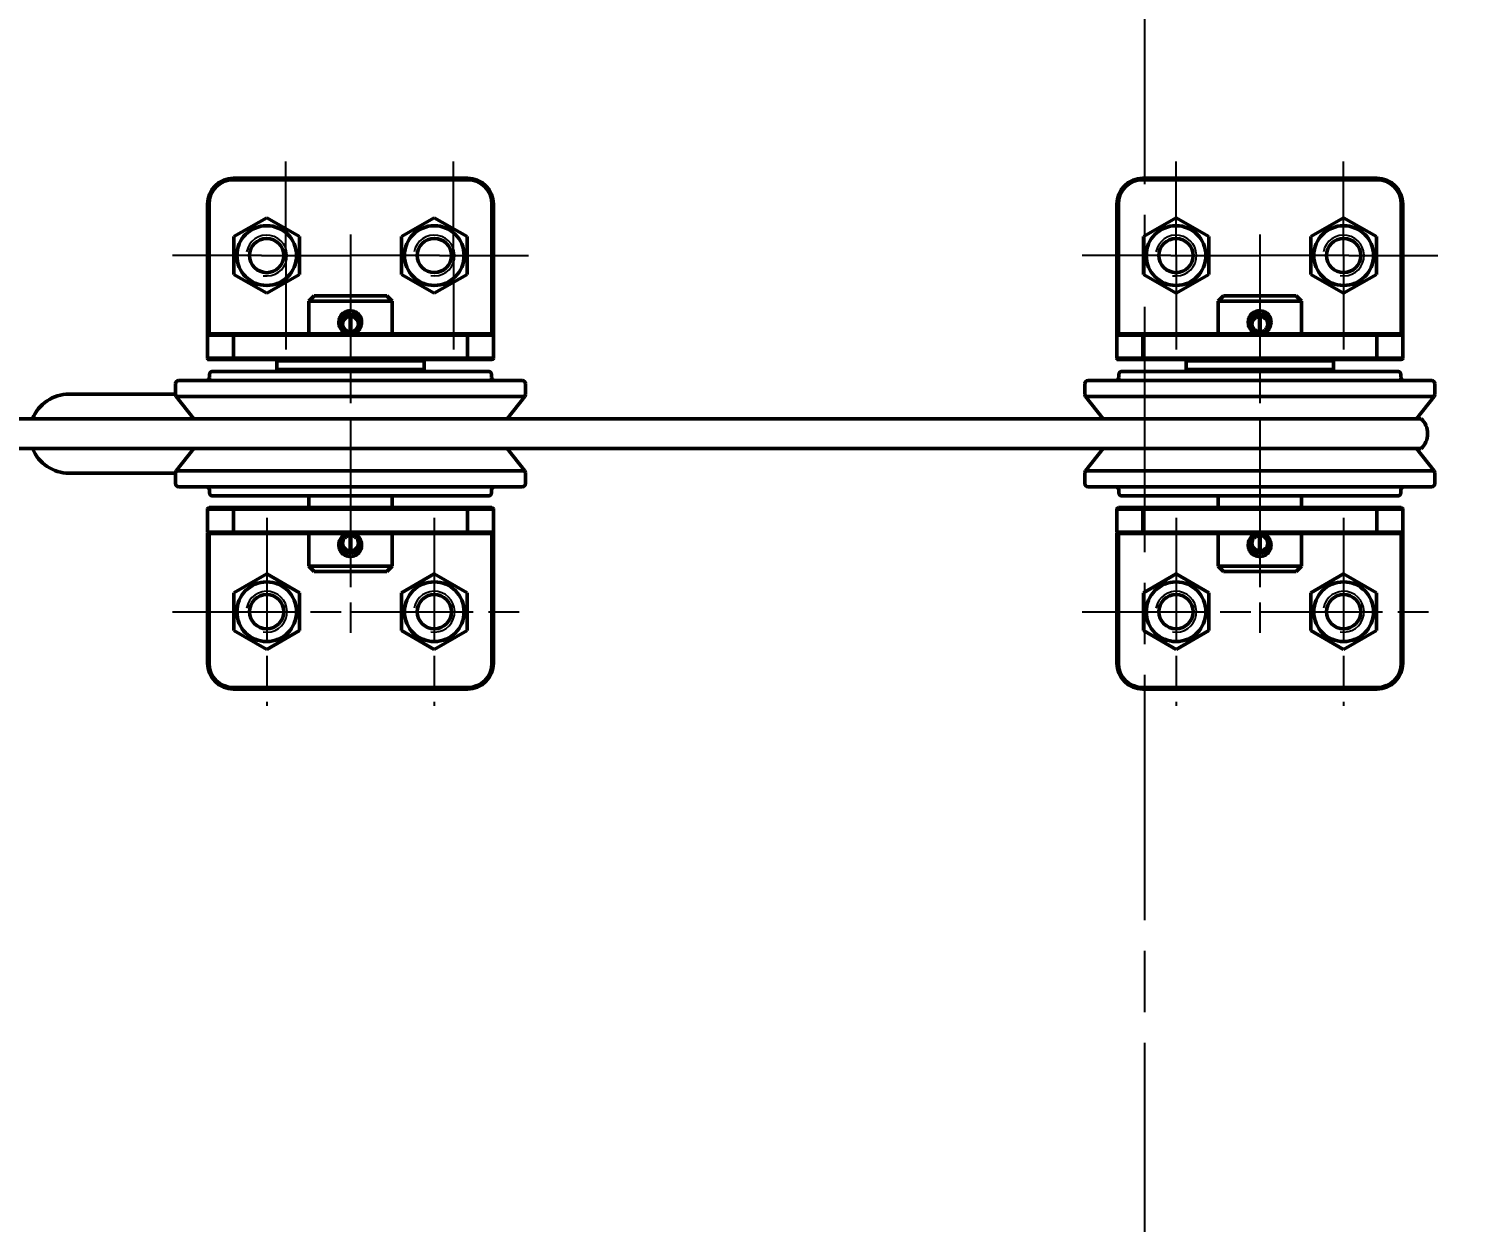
# Model space of a CAD drawing. Header units: millimetres. Extents: x 32504 to 36677, y 41990 to 42879.
# Drawn here: x 32803.6 to 32873.7, y 42128.1 to 42186.5 of the extents above; entities that cross this region are included whole.
import ezdxf

# ---------------------------------------------------------------- set-up
doc = ezdxf.new("R2010")
doc.units = ezdxf.units.MM
doc.linetypes.add('AM_ISO08W050', pattern=[18, 12, -1.5, 3, -1.5])
doc.linetypes.add('AM_ISO08W050x2', pattern=[9, 6, -0.75, 1.5, -0.75])
for name, color, linetype, lineweight in [('AM_0N', 7, 'Continuous', 50), ('AM_4N', 3, 'Continuous', 25), ('Duong_tam', 4, 'AM_ISO08W050', 25), ('Net_dam', 7, 'Continuous', 50)]:
    doc.layers.add(name, color=color, linetype=linetype, lineweight=lineweight)
doc.styles.add('TCVN', font='tcvn7284-2003i.ttf')
doc.dimstyles.new('TCVN$0', dxfattribs={"dimtxt": 3.5, "dimasz": 3.5, "dimexe": 1, "dimexo": 1, "dimgap": 1.3, "dimtad": 1, "dimdsep": 46, "dimtxsty": 'TCVN', "dimcen": 0, "dimclrd": 3, "dimclre": 3, "dimclrt": 2, "dimadec": 0, "dimazin": 2, "dimtp": 0.1, "dimtm": 0.1, "dimtfac": 0.71, "dimtmove": 0, "dimatfit": 3, "dimfxl": 1, "dimtfill": 1, "dimlwd": 25, "dimlwe": 25, "dimarcsym": 1})

# ---------------------------------------------------------------- blocks, each defined once
blk = doc.blocks.new('*D39')
at = {"layer": 'Defpoints', "color": 0, "transparency": 16777216}
for p in [(32703.083, 42130.013), (32912.553, 42110.866), (32912.553, 42075.666)]:
    blk.add_point(p, dxfattribs=at)
at = {"layer": 'Net_dam', "color": 3, "linetype": 'ByBlock', "lineweight": 25, "transparency": 16777216}
for p, q in [((32703.083, 42129.013), (32703.083, 42074.666)), ((32912.553, 42109.866), (32912.553, 42074.666)), ((32706.583, 42075.666), (32909.053, 42075.666))]:
    blk.add_line(p, q, dxfattribs=at)
at = {"layer": 'Net_dam', "color": 3, "transparency": 16777216}
for points in [[(32706.583, 42076.249), (32706.583, 42075.083), (32703.083, 42075.666)], [(32909.053, 42076.249), (32909.053, 42075.083), (32912.553, 42075.666)]]:
    blk.add_solid(points, dxfattribs=at)
at = {"layer": 'Net_dam', "color": 2, "transparency": 16777216, "insert": (32807.818, 42078.716), "char_height": 3.5, "attachment_point": 5, "style": 'TCVN', "bg_fill": 3, "box_fill_scale": 1.1, "bg_fill_color": 256, "bg_fill_true_color": 13158600, "bg_fill_transparency": 0}
blk.add_mtext('1045', dxfattribs=at)

msp = doc.modelspace()

# ---------------------------------------------------------------- linework, layer by layer
at = {"layer": 'AM_0N'}
for p, q in [((32815.2131, 42177.2257), (32813.6131, 42176.302)), ((32816.8131, 42176.302), (32815.2131, 42177.2257)), ((32823.4112, 42177.2268), (32821.8112, 42176.3031)), ((32825.0112, 42176.3031), (32823.4112, 42177.2268)), ((32859.6934, 42177.2257), (32858.0934, 42176.302)), ((32861.2934, 42176.302), (32859.6934, 42177.2257)), ((32867.8914, 42177.2268), (32866.2914, 42176.3031)), ((32869.4914, 42176.3031), (32867.8914, 42177.2268)), ((32813.6131, 42176.302), (32813.6131, 42174.4545)), ((32816.8131, 42174.4545), (32816.8131, 42176.302)), ((32821.8112, 42176.3031), (32821.8112, 42174.4556)), ((32825.0112, 42174.4556), (32825.0112, 42176.3031)), ((32858.0934, 42176.302), (32858.0934, 42174.4545)), ((32861.2934, 42174.4545), (32861.2934, 42176.302)), ((32866.2914, 42176.3031), (32866.2914, 42174.4556)), ((32869.4914, 42174.4556), (32869.4914, 42176.3031)), ((32813.6131, 42174.4545), (32815.2131, 42173.5307)), ((32815.2131, 42173.5307), (32816.8131, 42174.4545)), ((32821.8112, 42174.4556), (32823.4112, 42173.5318)), ((32823.4112, 42173.5318), (32825.0112, 42174.4556)), ((32858.0934, 42174.4545), (32859.6934, 42173.5307)), ((32859.6934, 42173.5307), (32861.2934, 42174.4545)), ((32866.2914, 42174.4556), (32867.8914, 42173.5318)), ((32867.8914, 42173.5318), (32869.4914, 42174.4556)), ((32815.2131, 42159.8008), (32813.6131, 42158.877)), ((32816.8131, 42158.877), (32815.2131, 42159.8008)), ((32823.4112, 42159.8019), (32821.8112, 42158.8781)), ((32825.0112, 42158.8781), (32823.4112, 42159.8019)), ((32859.6934, 42159.8008), (32858.0934, 42158.877)), ((32861.2934, 42158.877), (32859.6934, 42159.8008)), ((32867.8914, 42159.8019), (32866.2914, 42158.8781)), ((32869.4914, 42158.8781), (32867.8914, 42159.8019)), ((32813.6131, 42158.877), (32813.6131, 42157.0295)), ((32816.8131, 42157.0295), (32816.8131, 42158.877)), ((32821.8112, 42158.8781), (32821.8112, 42157.0306)), ((32825.0112, 42157.0306), (32825.0112, 42158.8781)), ((32858.0934, 42158.877), (32858.0934, 42157.0295)), ((32861.2934, 42157.0295), (32861.2934, 42158.877)), ((32866.2914, 42158.8781), (32866.2914, 42157.0306)), ((32869.4914, 42157.0306), (32869.4914, 42158.8781)), ((32813.6131, 42157.0295), (32815.2131, 42156.1057)), ((32815.2131, 42156.1057), (32816.8131, 42157.0295)), ((32821.8112, 42157.0306), (32823.4112, 42156.1068)), ((32823.4112, 42156.1068), (32825.0112, 42157.0306)), ((32858.0934, 42157.0295), (32859.6934, 42156.1057)), ((32859.6934, 42156.1057), (32861.2934, 42157.0295)), ((32866.2914, 42157.0306), (32867.8914, 42156.1068)), ((32867.8914, 42156.1068), (32869.4914, 42157.0306))]:
    msp.add_line(p, q, dxfattribs=at)
for centre, radius in [((32815.2131, 42175.3782), 1.46), ((32815.2131, 42175.3782), 0.8376), ((32823.4112, 42175.3793), 1.46), ((32823.4112, 42175.3793), 0.8376), ((32859.6934, 42175.3782), 1.46), ((32859.6934, 42175.3782), 0.8376), ((32867.8914, 42175.3793), 1.46), ((32867.8914, 42175.3793), 0.8376), ((32815.2131, 42157.9532), 1.46), ((32823.4112, 42157.9543), 1.46), ((32859.6934, 42157.9532), 1.46), ((32867.8914, 42157.9543), 1.46), ((32815.2131, 42157.9532), 0.8376), ((32823.4112, 42157.9543), 0.8376), ((32859.6934, 42157.9532), 0.8376), ((32867.8914, 42157.9543), 0.8376)]:
    msp.add_circle(centre, radius, dxfattribs=at)
at = {"layer": 'AM_4N'}
for centre in [(32815.2131, 42175.3782), (32823.4112, 42175.3793), (32859.6934, 42175.3782), (32867.8914, 42175.3793), (32815.2131, 42157.9532), (32823.4112, 42157.9543), (32859.6934, 42157.9532), (32867.8914, 42157.9543)]:
    msp.add_arc(centre, 1, 260, 170, dxfattribs=at)
at = {"layer": 'Duong_tam'}
msp.add_line((32858.1527, 42244.866), (32858.1527, 42088.866), dxfattribs=at)
at = {"layer": 'Duong_tam', "linetype": 'AM_ISO08W050x2'}
for p, q in [((32816.1539, 42175.3782), (32816.1539, 42179.9782)), ((32824.352, 42175.3793), (32824.352, 42179.9793)), ((32859.6934, 42175.3782), (32859.6934, 42179.9782)), ((32867.8914, 42175.3793), (32867.8914, 42179.9793)), ((32819.3124, 42176.4021), (32819.3124, 42156.9299)), ((32863.7926, 42176.4021), (32863.7926, 42156.9299)), ((32814.9627, 42175.3788), (32810.6131, 42175.3782)), ((32814.9627, 42175.3788), (32819.3124, 42175.3793)), ((32816.1539, 42175.3782), (32816.1539, 42170.7782)), ((32823.6618, 42175.3793), (32819.3124, 42175.3793)), ((32823.6618, 42175.3793), (32828.0112, 42175.3793)), ((32824.352, 42175.3793), (32824.352, 42170.7793)), ((32859.443, 42175.3788), (32855.0934, 42175.3782)), ((32859.443, 42175.3788), (32863.7926, 42175.3793)), ((32859.6934, 42175.3782), (32859.6934, 42170.7782)), ((32868.142, 42175.3793), (32863.7926, 42175.3793)), ((32867.8914, 42175.3793), (32867.8914, 42170.7793)), ((32868.142, 42175.3793), (32872.4914, 42175.3793)), ((32815.2131, 42162.5538), (32815.2131, 42153.3538)), ((32823.4112, 42162.5527), (32823.4112, 42153.3527)), ((32859.6934, 42162.5538), (32859.6934, 42153.3538)), ((32867.8914, 42162.5527), (32867.8914, 42153.3527)), ((32810.6131, 42157.9538), (32819.3124, 42157.9527)), ((32819.3124, 42157.9527), (32828.0112, 42157.9527)), ((32855.0934, 42157.9538), (32863.7926, 42157.9527)), ((32863.7926, 42157.9527), (32872.4914, 42157.9527))]:
    msp.add_line(p, q, dxfattribs=at)
at = {"layer": 'Net_dam'}
for p, q in [((32813.5875, 42179.1628), (32825.0368, 42179.1628)), ((32825.0368, 42179.0866), (32813.5875, 42179.0866)), ((32825.0368, 42179.0866), (32825.0368, 42179.1628)), ((32858.0678, 42179.1628), (32869.517, 42179.1628)), ((32869.517, 42179.0866), (32858.0678, 42179.0866)), ((32869.517, 42179.0866), (32869.517, 42179.1628)), ((32812.3937, 42177.8928), (32812.3175, 42177.8928)), ((32812.3175, 42172.8255), (32812.3175, 42177.8928)), ((32812.3937, 42177.8928), (32812.3937, 42172.8255)), ((32826.3068, 42177.8928), (32826.2306, 42177.8928)), ((32826.2311, 42172.8255), (32826.2311, 42177.8928)), ((32826.3068, 42177.9119), (32826.3068, 42172.8446)), ((32856.874, 42177.8928), (32856.7978, 42177.8928)), ((32856.7978, 42172.8255), (32856.7978, 42177.8928)), ((32856.874, 42177.8928), (32856.874, 42172.8255)), ((32870.787, 42177.8928), (32870.7108, 42177.8928)), ((32870.7113, 42172.8255), (32870.7113, 42177.8928)), ((32870.787, 42177.9119), (32870.787, 42172.8446)), ((32817.5344, 42173.4021), (32817.2804, 42173.1481)), ((32817.5344, 42173.4021), (32821.0904, 42173.4021)), ((32821.3444, 42173.1481), (32821.0904, 42173.4021)), ((32862.0146, 42173.4021), (32861.7606, 42173.1481)), ((32862.0146, 42173.4021), (32865.5706, 42173.4021)), ((32865.8246, 42173.1481), (32865.5706, 42173.4021)), ((32812.3937, 42172.8255), (32812.3175, 42172.8255)), ((32812.3175, 42171.4793), (32812.3175, 42172.8255)), ((32812.3937, 42172.8255), (32812.3937, 42171.5555)), ((32817.2804, 42173.1481), (32817.2804, 42171.5555)), ((32821.3444, 42173.1481), (32817.2804, 42173.1481)), ((32821.3444, 42171.5555), (32821.3444, 42173.1481)), ((32826.2311, 42171.5555), (32826.2311, 42172.8255)), ((32826.3073, 42172.8255), (32826.3073, 42171.4793)), ((32856.874, 42172.8255), (32856.7978, 42172.8255)), ((32856.7978, 42171.4793), (32856.7978, 42172.8255)), ((32856.874, 42172.8255), (32856.874, 42171.5555)), ((32861.7606, 42173.1481), (32861.7606, 42171.5555)), ((32865.8246, 42173.1481), (32861.7606, 42173.1481)), ((32865.8246, 42171.5555), (32865.8246, 42173.1481)), ((32870.7113, 42171.5555), (32870.7113, 42172.8255)), ((32870.7875, 42172.8255), (32870.7875, 42171.4793)), ((32819.2997, 42172.4953), (32819.2997, 42172.3988)), ((32819.2997, 42171.652), (32819.2997, 42172.3988)), ((32819.3259, 42172.3416), (32819.3, 42172.3416)), ((32819.3251, 42172.3988), (32819.3251, 42172.4953)), ((32819.3251, 42171.652), (32819.3251, 42172.3988)), ((32863.7799, 42172.4953), (32863.7799, 42172.3988)), ((32863.7799, 42171.652), (32863.7799, 42172.3988)), ((32863.8062, 42172.3416), (32863.7803, 42172.3416)), ((32863.8053, 42172.3988), (32863.8053, 42172.4953)), ((32863.8053, 42171.652), (32863.8053, 42172.3988)), ((32812.3175, 42171.5555), (32826.3073, 42171.5555)), ((32813.5875, 42171.4793), (32812.3175, 42171.4793)), ((32812.3175, 42170.3617), (32812.3175, 42171.4793)), ((32826.3073, 42171.4793), (32812.3175, 42171.4793)), ((32812.3937, 42171.5555), (32813.5875, 42171.5555)), ((32813.5875, 42171.4793), (32813.5875, 42171.5555)), ((32813.5875, 42171.4793), (32813.5875, 42170.3617)), ((32819.2997, 42171.652), (32819.2997, 42171.5555)), ((32819.3251, 42171.5555), (32819.3251, 42171.652)), ((32825.0373, 42171.4793), (32825.0373, 42171.5555)), ((32825.0373, 42171.5555), (32826.2311, 42171.5555)), ((32826.3073, 42171.4793), (32825.0373, 42171.4793)), ((32825.0373, 42170.3617), (32825.0373, 42171.4793)), ((32826.3073, 42171.4793), (32826.3073, 42170.3617)), ((32856.7978, 42171.5555), (32870.7875, 42171.5555)), ((32858.0678, 42171.4793), (32856.7978, 42171.4793)), ((32856.7978, 42170.3617), (32856.7978, 42171.4793)), ((32870.7875, 42171.4793), (32856.7978, 42171.4793)), ((32856.874, 42171.5555), (32858.0678, 42171.5555)), ((32858.0678, 42171.4793), (32858.0678, 42171.5555)), ((32858.0678, 42171.4793), (32858.0678, 42170.3617)), ((32863.7799, 42171.652), (32863.7799, 42171.5555)), ((32863.8053, 42171.5555), (32863.8053, 42171.652)), ((32869.5175, 42171.4793), (32869.5175, 42171.5555)), ((32869.5175, 42171.5555), (32870.7113, 42171.5555)), ((32870.7875, 42171.4793), (32869.5175, 42171.4793)), ((32869.5175, 42170.3617), (32869.5175, 42171.4793)), ((32870.7875, 42171.4793), (32870.7875, 42170.3617)), ((32812.3175, 42170.3617), (32813.5875, 42170.3617)), ((32812.3175, 42170.3617), (32826.3073, 42170.3617)), ((32826.2311, 42170.2855), (32812.3175, 42170.2855)), ((32813.5875, 42170.2855), (32812.3937, 42170.2855)), ((32813.5875, 42170.2855), (32813.5875, 42170.3617)), ((32815.802, 42170.2855), (32815.7141, 42170.2347)), ((32815.7141, 42170.2347), (32815.7141, 42169.802)), ((32822.9107, 42170.2347), (32815.7141, 42170.2347)), ((32822.9107, 42170.2347), (32822.8227, 42170.2855)), ((32822.9107, 42169.802), (32822.9107, 42170.2347)), ((32825.0373, 42170.3617), (32826.3073, 42170.3617)), ((32825.0373, 42170.2855), (32825.0373, 42170.3617)), ((32826.2311, 42170.2855), (32825.0373, 42170.2855)), ((32856.7978, 42170.3617), (32858.0678, 42170.3617)), ((32856.7978, 42170.3617), (32870.7875, 42170.3617)), ((32870.7113, 42170.2855), (32856.7978, 42170.2855)), ((32858.0678, 42170.2855), (32856.874, 42170.2855)), ((32858.0678, 42170.2855), (32858.0678, 42170.3617)), ((32860.2823, 42170.2855), (32860.1943, 42170.2347)), ((32860.1943, 42170.2347), (32860.1943, 42169.802)), ((32867.391, 42170.2347), (32860.1943, 42170.2347)), ((32867.391, 42170.2347), (32867.303, 42170.2855)), ((32867.391, 42169.802), (32867.391, 42170.2347)), ((32869.5175, 42170.3617), (32870.7875, 42170.3617)), ((32869.5175, 42170.2855), (32869.5175, 42170.3617)), ((32870.7113, 42170.2855), (32869.5175, 42170.2855)), ((32810.9071, 42169.2644), (32819.3124, 42169.2644)), ((32812.4163, 42169.5616), (32812.4163, 42169.4168)), ((32812.5687, 42169.714), (32819.3124, 42169.714)), ((32815.7141, 42169.802), (32815.7649, 42169.714)), ((32815.7141, 42169.802), (32822.9107, 42169.802)), ((32819.3124, 42169.714), (32826.0561, 42169.714)), ((32819.3124, 42169.2644), (32827.7177, 42169.2644)), ((32822.8599, 42169.714), (32822.9107, 42169.802)), ((32826.2085, 42169.4168), (32826.2085, 42169.5616)), ((32855.3873, 42169.2644), (32863.7926, 42169.2644)), ((32856.8965, 42169.5616), (32856.8965, 42169.4168)), ((32857.0489, 42169.714), (32863.7926, 42169.714)), ((32860.1943, 42169.802), (32860.2451, 42169.714)), ((32860.1943, 42169.802), (32867.391, 42169.802)), ((32863.7926, 42169.714), (32870.5363, 42169.714)), ((32863.7926, 42169.2644), (32872.198, 42169.2644)), ((32867.3402, 42169.714), (32867.391, 42169.802)), ((32870.6887, 42169.4168), (32870.6887, 42169.5616)), ((32805.5527, 42168.5985), (32810.7547, 42168.5985)), ((32810.7547, 42169.112), (32810.7547, 42168.5842)), ((32810.7873, 42168.4899), (32811.6483, 42167.3963)), ((32819.3124, 42168.4899), (32810.7873, 42168.4899)), ((32827.8375, 42168.4899), (32819.3124, 42168.4899)), ((32827.8375, 42168.4899), (32826.9765, 42167.3963)), ((32827.8701, 42169.112), (32827.8701, 42168.5842)), ((32855.2349, 42169.112), (32855.2349, 42168.5842)), ((32855.2676, 42168.4899), (32856.1285, 42167.3963)), ((32863.7926, 42168.4899), (32855.2676, 42168.4899)), ((32872.3177, 42168.4899), (32863.7926, 42168.4899)), ((32872.3177, 42168.4899), (32871.4568, 42167.3963)), ((32872.3504, 42169.112), (32872.3504, 42168.5842)), ((32790.0675, 42167.3963), (32871.6829, 42167.3963)), ((32790.0675, 42165.9357), (32871.6829, 42165.9357)), ((32810.3673, 42165.9357), (32827.4828, 42165.9357)), ((32811.6483, 42165.9357), (32810.7873, 42164.8421)), ((32826.9765, 42165.9357), (32827.8375, 42164.8421)), ((32853.9067, 42165.9357), (32871.0222, 42165.9357)), ((32856.1285, 42165.9357), (32855.2676, 42164.8421)), ((32871.4568, 42165.9357), (32872.3177, 42164.8421)), ((32805.5527, 42164.7335), (32810.7547, 42164.7335)), ((32810.7547, 42164.22), (32810.7547, 42164.7479)), ((32810.7873, 42164.8421), (32827.8375, 42164.8421)), ((32827.8701, 42164.22), (32827.8701, 42164.7479)), ((32855.2349, 42164.22), (32855.2349, 42164.7479)), ((32855.2676, 42164.8421), (32872.3177, 42164.8421)), ((32872.3504, 42164.22), (32872.3504, 42164.7479)), ((32827.7177, 42164.0676), (32810.9071, 42164.0676)), ((32812.4163, 42163.9152), (32812.4163, 42163.7704)), ((32826.0561, 42163.618), (32812.5687, 42163.618)), ((32817.2804, 42163.618), (32817.2804, 42163.0465)), ((32821.3444, 42163.0465), (32821.3444, 42163.618)), ((32826.2085, 42163.7704), (32826.2085, 42163.9152)), ((32872.198, 42164.0676), (32855.3873, 42164.0676)), ((32856.8965, 42163.9152), (32856.8965, 42163.7704)), ((32870.5363, 42163.618), (32857.0489, 42163.618)), ((32861.7606, 42163.618), (32861.7606, 42163.0465)), ((32865.8246, 42163.0465), (32865.8246, 42163.618)), ((32870.6887, 42163.7704), (32870.6887, 42163.9152)), ((32812.3175, 42162.9703), (32826.3073, 42162.9703)), ((32812.3175, 42162.9703), (32813.5875, 42162.9703)), ((32812.3175, 42162.9703), (32812.3175, 42161.8527)), ((32826.2311, 42163.0465), (32812.3937, 42163.0465)), ((32813.5875, 42163.0465), (32812.3937, 42163.0465)), ((32813.5875, 42163.0465), (32813.5875, 42162.9703)), ((32813.5875, 42161.8527), (32813.5875, 42162.9703)), ((32825.0373, 42163.0465), (32825.0373, 42162.9703)), ((32826.2311, 42163.0465), (32825.0373, 42163.0465)), ((32825.0373, 42162.9703), (32826.3073, 42162.9703)), ((32825.0373, 42162.9703), (32825.0373, 42161.8527)), ((32826.3073, 42161.8527), (32826.3073, 42162.9703)), ((32856.7978, 42162.9703), (32870.7875, 42162.9703)), ((32856.7978, 42162.9703), (32858.0678, 42162.9703)), ((32856.7978, 42162.9703), (32856.7978, 42161.8527)), ((32870.7113, 42163.0465), (32856.874, 42163.0465)), ((32858.0678, 42163.0465), (32856.874, 42163.0465)), ((32858.0678, 42163.0465), (32858.0678, 42162.9703)), ((32858.0678, 42161.8527), (32858.0678, 42162.9703)), ((32869.5175, 42163.0465), (32869.5175, 42162.9703)), ((32870.7113, 42163.0465), (32869.5175, 42163.0465)), ((32869.5175, 42162.9703), (32870.7875, 42162.9703)), ((32869.5175, 42162.9703), (32869.5175, 42161.8527)), ((32870.7875, 42161.8527), (32870.7875, 42162.9703)), ((32826.3073, 42161.8527), (32812.3175, 42161.8527)), ((32813.5875, 42161.8527), (32812.3175, 42161.8527)), ((32812.3175, 42160.5065), (32812.3175, 42161.7765)), ((32812.3937, 42161.7765), (32826.2311, 42161.7765)), ((32812.3937, 42161.7765), (32813.5875, 42161.7765)), ((32812.3937, 42160.5065), (32812.3937, 42161.7765)), ((32813.5875, 42161.8527), (32813.5875, 42161.7765)), ((32817.2804, 42161.7765), (32817.2804, 42160.1839)), ((32819.2997, 42161.68), (32819.2997, 42161.7765)), ((32819.2997, 42161.68), (32819.2997, 42160.9332)), ((32819.3251, 42161.7765), (32819.3251, 42161.68)), ((32819.3251, 42161.68), (32819.3251, 42160.9332)), ((32821.3444, 42160.1839), (32821.3444, 42161.7765)), ((32826.3073, 42161.8527), (32825.0373, 42161.8527)), ((32825.0373, 42161.8527), (32825.0373, 42161.7765)), ((32825.0373, 42161.7765), (32826.2311, 42161.7765)), ((32826.2311, 42161.7765), (32826.2311, 42160.5065)), ((32826.3073, 42160.5065), (32826.3073, 42161.8527)), ((32870.7875, 42161.8527), (32856.7978, 42161.8527)), ((32858.0678, 42161.8527), (32856.7978, 42161.8527)), ((32856.7978, 42160.5065), (32856.7978, 42161.7765)), ((32856.874, 42161.7765), (32870.7113, 42161.7765)), ((32856.874, 42161.7765), (32858.0678, 42161.7765)), ((32856.874, 42160.5065), (32856.874, 42161.7765)), ((32858.0678, 42161.8527), (32858.0678, 42161.7765)), ((32861.7606, 42161.7765), (32861.7606, 42160.1839)), ((32863.7799, 42161.68), (32863.7799, 42161.7765)), ((32863.7799, 42161.68), (32863.7799, 42160.9332)), ((32863.8053, 42161.7765), (32863.8053, 42161.68)), ((32863.8053, 42161.68), (32863.8053, 42160.9332)), ((32865.8246, 42160.1839), (32865.8246, 42161.7765)), ((32870.7875, 42161.8527), (32869.5175, 42161.8527)), ((32869.5175, 42161.8527), (32869.5175, 42161.7765)), ((32869.5175, 42161.7765), (32870.7113, 42161.7765)), ((32870.7113, 42161.7765), (32870.7113, 42160.5065)), ((32870.7875, 42160.5065), (32870.7875, 42161.8527)), ((32819.2997, 42160.8367), (32819.2997, 42160.9332)), ((32819.3259, 42160.9904), (32819.3, 42160.9904)), ((32819.3251, 42160.9332), (32819.3251, 42160.8367)), ((32819.7019, 42160.8367), (32819.6133, 42160.8367)), ((32863.7799, 42160.8367), (32863.7799, 42160.9332)), ((32863.8062, 42160.9904), (32863.7803, 42160.9904)), ((32863.8053, 42160.9332), (32863.8053, 42160.8367)), ((32864.1821, 42160.8367), (32864.0935, 42160.8367)), ((32812.3937, 42160.5065), (32812.3175, 42160.5065)), ((32812.3175, 42160.5065), (32812.3175, 42155.4392)), ((32812.3937, 42155.4392), (32812.3937, 42160.5065)), ((32817.2804, 42160.1839), (32817.5344, 42159.9299)), ((32817.2804, 42160.1839), (32821.3444, 42160.1839)), ((32821.0904, 42159.9299), (32821.3444, 42160.1839)), ((32826.2311, 42160.5065), (32826.2311, 42155.4392)), ((32826.3068, 42155.4202), (32826.3068, 42160.4875)), ((32856.874, 42160.5065), (32856.7978, 42160.5065)), ((32856.7978, 42160.5065), (32856.7978, 42155.4392)), ((32856.874, 42155.4392), (32856.874, 42160.5065)), ((32861.7606, 42160.1839), (32862.0146, 42159.9299)), ((32861.7606, 42160.1839), (32865.8246, 42160.1839)), ((32865.5706, 42159.9299), (32865.8246, 42160.1839)), ((32870.7113, 42160.5065), (32870.7113, 42155.4392)), ((32870.787, 42155.4202), (32870.787, 42160.4875)), ((32821.0904, 42159.9299), (32817.5344, 42159.9299)), ((32865.5706, 42159.9299), (32862.0146, 42159.9299)), ((32812.3937, 42155.4392), (32812.3175, 42155.4392)), ((32826.3068, 42155.4392), (32826.2306, 42155.4392)), ((32856.874, 42155.4392), (32856.7978, 42155.4392)), ((32870.787, 42155.4392), (32870.7108, 42155.4392)), ((32825.0368, 42154.2454), (32813.5875, 42154.2454)), ((32813.5875, 42154.1692), (32825.0368, 42154.1692)), ((32825.0368, 42154.2454), (32825.0368, 42154.1692)), ((32869.517, 42154.2454), (32858.0678, 42154.2454)), ((32858.0678, 42154.1692), (32869.517, 42154.1692)), ((32869.517, 42154.2454), (32869.517, 42154.1692))]:
    msp.add_line(p, q, dxfattribs=at)
at = {"layer": 'Net_dam', "flags": 128}
for points in [[(32819.3251, 42160.8367), (32819.3251, 42160.8367)], [(32863.8053, 42160.8367), (32863.8053, 42160.8367)]]:
    msp.add_lwpolyline(points, dxfattribs=at)
at = {"layer": 'Net_dam'}
for centre, radius, start, end in [((32813.5875, 42177.8928), 1.27, 90, 180), ((32813.5875, 42177.8928), 1.1938, 90, 180), ((32825.0368, 42177.8928), 1.27, 0, 90), ((32825.0368, 42177.8928), 1.1938, 0, 90), ((32858.0678, 42177.8928), 1.27, 90, 180), ((32858.0678, 42177.8928), 1.1938, 90, 180), ((32869.517, 42177.8928), 1.27, 0, 90), ((32869.517, 42177.8928), 1.1938, 0, 90), ((32812.3937, 42171.4793), 0.0762, 90, 180), ((32826.2311, 42171.4793), 0.0762, 0, 90), ((32856.874, 42171.4793), 0.0762, 90, 180), ((32870.7113, 42171.4793), 0.0762, 0, 90), ((32812.3937, 42170.3617), 0.0762, 180, 270), ((32826.2311, 42170.3617), 0.0762, 270, 0), ((32856.874, 42170.3617), 0.0762, 180, 270), ((32870.7113, 42170.3617), 0.0762, 270, 0), ((32810.9071, 42169.112), 0.1524, 90, 180), ((32812.2639, 42169.4168), 0.1524, 270, 0), ((32812.5687, 42169.5616), 0.1524, 90, 180), ((32826.0561, 42169.5616), 0.1524, 0, 90), ((32826.3609, 42169.4168), 0.1524, 180, 270), ((32827.7177, 42169.112), 0.1524, 0, 90), ((32855.3873, 42169.112), 0.1524, 90, 180), ((32856.7441, 42169.4168), 0.1524, 270, 0), ((32857.0489, 42169.5616), 0.1524, 90, 180), ((32870.5363, 42169.5616), 0.1524, 0, 90), ((32870.8411, 42169.4168), 0.1524, 180, 270), ((32872.198, 42169.112), 0.1524, 0, 90), ((32805.5527, 42166.666), 1.9325, 90, 157.795934), ((32810.9071, 42168.5842), 0.1524, 180, 218.212708), ((32827.7177, 42168.5842), 0.1524, 321.787292, 0), ((32855.3873, 42168.5842), 0.1524, 180, 218.212708), ((32872.198, 42168.5842), 0.1524, 321.787292, 0), ((32870.9981, 42166.666), 1.0012, 313.160252, 46.839748), ((32805.5527, 42166.666), 1.9325, 202.204066, 270), ((32810.9071, 42164.7479), 0.1524, 141.787292, 180), ((32810.9071, 42164.22), 0.1524, 180, 270), ((32827.7177, 42164.22), 0.1524, 270, 0), ((32827.7177, 42164.7479), 0.1524, 0, 38.212708), ((32855.3873, 42164.7479), 0.1524, 141.787292, 180), ((32855.3873, 42164.22), 0.1524, 180, 270), ((32872.198, 42164.22), 0.1524, 270, 0), ((32872.198, 42164.7479), 0.1524, 0, 38.212708), ((32812.2639, 42163.9152), 0.1524, 0, 90), ((32812.5687, 42163.7704), 0.1524, 180, 270), ((32826.0561, 42163.7704), 0.1524, 270, 0), ((32826.3609, 42163.9152), 0.1524, 90, 180), ((32856.7441, 42163.9152), 0.1524, 0, 90), ((32857.0489, 42163.7704), 0.1524, 180, 270), ((32870.5363, 42163.7704), 0.1524, 270, 0), ((32870.8411, 42163.9152), 0.1524, 90, 180), ((32812.3937, 42162.9703), 0.0762, 90, 180), ((32826.2311, 42162.9703), 0.0762, 0, 90), ((32856.874, 42162.9703), 0.0762, 90, 180), ((32870.7113, 42162.9703), 0.0762, 0, 90), ((32812.3937, 42161.8527), 0.0762, 180, 270), ((32826.2311, 42161.8527), 0.0762, 270, 0), ((32856.874, 42161.8527), 0.0762, 180, 270), ((32870.7113, 42161.8527), 0.0762, 270, 0), ((32813.5875, 42155.4392), 1.27, 180, 270), ((32813.5875, 42155.4392), 1.1938, 180, 270), ((32825.0368, 42155.4392), 1.1938, 270, 0), ((32825.0368, 42155.4392), 1.27, 270, 0), ((32858.0678, 42155.4392), 1.27, 180, 270), ((32858.0678, 42155.4392), 1.1938, 180, 270), ((32869.517, 42155.4392), 1.1938, 270, 0), ((32869.517, 42155.4392), 1.27, 270, 0)]:
    msp.add_arc(centre, radius, start, end, dxfattribs=at)
for points, knots in [([(32818.7409, 42172.1143), (32818.7468, 42172.1758), (32818.7587, 42172.2985), (32818.8507, 42172.4629), (32818.9882, 42172.5912), (32819.1638, 42172.6675), (32819.3535, 42172.6809), (32819.534, 42172.6326), (32819.6891, 42172.5294), (32819.8041, 42172.379), (32819.863, 42172.1974), (32819.8591, 42172.0074), (32819.7926, 42171.836), (32819.7116, 42171.7188), (32819.6449, 42171.6799), (32819.6313, 42171.672)], [0, 0, 0, 0, 0.0806397, 0.1612009, 0.2437863, 0.32789, 0.4099587, 0.4897457, 0.5702628, 0.6533525, 0.7370595, 0.8182508, 0.8978415, 0.9792182, 1, 1, 1, 1]), ([(32863.2211, 42172.1143), (32863.2271, 42172.1758), (32863.2389, 42172.2985), (32863.3309, 42172.4629), (32863.4684, 42172.5912), (32863.6441, 42172.6675), (32863.8338, 42172.6809), (32864.0143, 42172.6326), (32864.1693, 42172.5294), (32864.2843, 42172.379), (32864.3433, 42172.1974), (32864.3394, 42172.0074), (32864.2728, 42171.836), (32864.1919, 42171.7188), (32864.1251, 42171.6799), (32864.1116, 42171.672)], [0, 0, 0, 0, 0.0806397, 0.1612009, 0.2437863, 0.32789, 0.4099587, 0.4897457, 0.5702628, 0.6533525, 0.7370595, 0.8182508, 0.8978415, 0.9792182, 1, 1, 1, 1]), ([(32819.2997, 42171.5593), (32819.2474, 42171.5621), (32819.1341, 42171.5681), (32818.9744, 42171.6485), (32818.8405, 42171.7782), (32818.7557, 42171.9418), (32818.7455, 42172.0601), (32818.7409, 42172.1143)], [0, 0, 0, 0, 0.1774297, 0.3843441, 0.5973122, 0.8151999, 1, 1, 1, 1]), ([(32819.2997, 42171.5555), (32819.2553, 42171.5592), (32819.1546, 42171.5676), (32819.0327, 42171.6312), (32818.941, 42171.716), (32818.8803, 42171.8042), (32818.8394, 42171.9097), (32818.8249, 42172.0254), (32818.8394, 42172.1411), (32818.8803, 42172.2467), (32818.941, 42172.3349), (32819.0327, 42172.4197), (32819.1546, 42172.4833), (32819.2553, 42172.4916), (32819.2997, 42172.4953)], [0, 0, 0, 0, 0.0903184, 0.2045632, 0.2714199, 0.3439362, 0.4207855, 0.5, 0.5792145, 0.6560638, 0.7285801, 0.7954368, 0.9096816, 1, 1, 1, 1]), ([(32819.2997, 42172.4953), (32819.2854, 42172.4953), (32819.2693, 42172.4953), (32819.312, 42172.4953), (32819.2512, 42172.4953), (32819.0845, 42172.4953), (32818.9392, 42172.4953), (32818.9002, 42172.4953)], [0, 0, 0, 0, 0.6999658, 0.7892238, 0.8782574, 0.9673481, 1, 1, 1, 1]), ([(32819.2997, 42172.3988), (32819.2507, 42172.3932), (32819.153, 42172.3819), (32819.0288, 42172.2956), (32818.9458, 42172.1722), (32818.9166, 42172.0253), (32818.9458, 42171.8785), (32819.0289, 42171.7551), (32819.1531, 42171.6689), (32819.2508, 42171.6577), (32819.2997, 42171.652)], [0, 0, 0, 0, 0.1251955, 0.2500501, 0.3749608, 0.499979, 0.625277, 0.7501329, 0.8750206, 1, 1, 1, 1]), ([(32819.7019, 42172.4953), (32819.6624, 42172.4953), (32819.485, 42172.4953), (32819.3507, 42172.4953), (32819.3192, 42172.4953), (32819.3315, 42172.4953), (32819.3207, 42172.4953), (32819.3234, 42172.4953), (32819.3251, 42172.4953)], [0, 0, 0, 0, 0.0267833, 0.1202421, 0.1937388, 0.2673769, 0.5303698, 1, 1, 1, 1]), ([(32819.3251, 42172.4953), (32819.3695, 42172.4916), (32819.4701, 42172.4833), (32819.5921, 42172.4197), (32819.6837, 42172.3349), (32819.7445, 42172.2467), (32819.7854, 42172.1411), (32819.7999, 42172.0254), (32819.7854, 42171.9097), (32819.7445, 42171.8042), (32819.6837, 42171.716), (32819.5921, 42171.6312), (32819.4701, 42171.5676), (32819.3695, 42171.5592), (32819.3251, 42171.5555)], [0, 0, 0, 0, 0.0903184, 0.2045632, 0.2714199, 0.3439362, 0.4207855, 0.5, 0.5792145, 0.6560638, 0.7285801, 0.7954368, 0.9096816, 1, 1, 1, 1]), ([(32819.3251, 42171.652), (32819.3738, 42171.6576), (32819.4714, 42171.6688), (32819.5957, 42171.7549), (32819.6789, 42171.8782), (32819.7082, 42172.0251), (32819.6791, 42172.172), (32819.5961, 42172.2956), (32819.4717, 42172.382), (32819.374, 42172.3932), (32819.3251, 42172.3988)], [0, 0, 0, 0, 0.1246784, 0.2496057, 0.3745881, 0.4996779, 0.6248404, 0.7499516, 0.8749477, 1, 1, 1, 1]), ([(32863.7799, 42171.5593), (32863.7276, 42171.5621), (32863.6144, 42171.5681), (32863.4547, 42171.6485), (32863.3208, 42171.7782), (32863.2359, 42171.9418), (32863.2258, 42172.0601), (32863.2211, 42172.1143)], [0, 0, 0, 0, 0.1774297, 0.3843441, 0.5973122, 0.8151999, 1, 1, 1, 1]), ([(32863.7799, 42171.5555), (32863.7355, 42171.5592), (32863.6349, 42171.5676), (32863.513, 42171.6312), (32863.4213, 42171.716), (32863.3605, 42171.8042), (32863.3196, 42171.9097), (32863.3052, 42172.0254), (32863.3196, 42172.1411), (32863.3605, 42172.2467), (32863.4213, 42172.3349), (32863.513, 42172.4197), (32863.6349, 42172.4833), (32863.7355, 42172.4916), (32863.7799, 42172.4953)], [0, 0, 0, 0, 0.0903184, 0.2045632, 0.2714199, 0.3439362, 0.4207855, 0.5, 0.5792145, 0.6560638, 0.7285801, 0.7954368, 0.9096816, 1, 1, 1, 1]), ([(32863.7799, 42172.4953), (32863.7657, 42172.4953), (32863.7496, 42172.4953), (32863.7923, 42172.4953), (32863.7314, 42172.4953), (32863.5648, 42172.4953), (32863.4194, 42172.4953), (32863.3804, 42172.4953)], [0, 0, 0, 0, 0.6999658, 0.7892238, 0.8782574, 0.9673481, 1, 1, 1, 1]), ([(32863.7799, 42172.3988), (32863.731, 42172.3932), (32863.6332, 42172.3819), (32863.509, 42172.2956), (32863.426, 42172.1722), (32863.3968, 42172.0253), (32863.4261, 42171.8785), (32863.5092, 42171.7551), (32863.6334, 42171.6689), (32863.7311, 42171.6577), (32863.7799, 42171.652)], [0, 0, 0, 0, 0.1251955, 0.2500501, 0.3749608, 0.499979, 0.625277, 0.7501329, 0.8750206, 1, 1, 1, 1]), ([(32864.1821, 42172.4953), (32864.1426, 42172.4953), (32863.9653, 42172.4953), (32863.8309, 42172.4953), (32863.7994, 42172.4953), (32863.8117, 42172.4953), (32863.801, 42172.4953), (32863.8036, 42172.4953), (32863.8053, 42172.4953)], [0, 0, 0, 0, 0.0267833, 0.1202421, 0.1937388, 0.2673769, 0.5303698, 1, 1, 1, 1]), ([(32863.8053, 42172.4953), (32863.8498, 42172.4916), (32863.9504, 42172.4833), (32864.0723, 42172.4197), (32864.164, 42172.3349), (32864.2248, 42172.2467), (32864.2656, 42172.1411), (32864.2801, 42172.0254), (32864.2656, 42171.9097), (32864.2248, 42171.8042), (32864.164, 42171.716), (32864.0723, 42171.6312), (32863.9504, 42171.5676), (32863.8498, 42171.5592), (32863.8053, 42171.5555)], [0, 0, 0, 0, 0.0903184, 0.2045632, 0.2714199, 0.3439362, 0.4207855, 0.5, 0.5792145, 0.6560638, 0.7285801, 0.7954368, 0.9096816, 1, 1, 1, 1]), ([(32863.8053, 42171.652), (32863.8541, 42171.6576), (32863.9517, 42171.6688), (32864.0759, 42171.7549), (32864.1591, 42171.8782), (32864.1885, 42172.0251), (32864.1594, 42172.172), (32864.0763, 42172.2956), (32863.952, 42172.382), (32863.8542, 42172.3932), (32863.8053, 42172.3988)], [0, 0, 0, 0, 0.1246784, 0.2496057, 0.3745881, 0.4996779, 0.6248404, 0.7499516, 0.8749477, 1, 1, 1, 1]), ([(32819.3251, 42171.5555), (32819.3027, 42171.5555), (32819.2765, 42171.5555), (32819.3116, 42171.5555), (32819.2531, 42171.5555), (32819.0692, 42171.5555), (32818.8654, 42171.5555), (32818.6726, 42171.5555), (32818.5053, 42171.5555), (32818.4415, 42171.5555), (32818.4417, 42171.5555), (32818.5019, 42171.5555), (32818.638, 42171.5555), (32818.8739, 42171.5555), (32819.2071, 42171.5555), (32819.5564, 42171.5555), (32819.868, 42171.5555), (32820.0943, 42171.5555), (32820.1976, 42171.5555), (32820.1708, 42171.5555), (32819.9229, 42171.5555), (32819.5486, 42171.5555), (32819.3471, 42171.5555), (32819.32, 42171.5555), (32819.3306, 42171.5555), (32819.3213, 42171.5555), (32819.3236, 42171.5555), (32819.3251, 42171.5555)], [0, 0, 0, 0, 0.2026447, 0.2361593, 0.2695896, 0.3030415, 0.3197881, 0.3365298, 0.353205, 0.3657362, 0.378266, 0.390796, 0.4033252, 0.4220519, 0.4407808, 0.4595055, 0.4782307, 0.4969597, 0.5156857, 0.5344116, 0.5531412, 0.5922788, 0.6314326, 0.6622234, 0.6930735, 0.8032522, 1, 1, 1, 1]), ([(32863.8053, 42171.5555), (32863.7829, 42171.5555), (32863.7568, 42171.5555), (32863.7919, 42171.5555), (32863.7334, 42171.5555), (32863.5494, 42171.5555), (32863.3456, 42171.5555), (32863.1528, 42171.5555), (32862.9856, 42171.5555), (32862.9217, 42171.5555), (32862.9219, 42171.5555), (32862.9822, 42171.5555), (32863.1183, 42171.5555), (32863.3541, 42171.5555), (32863.6873, 42171.5555), (32864.0366, 42171.5555), (32864.3483, 42171.5555), (32864.5745, 42171.5555), (32864.6779, 42171.5555), (32864.6511, 42171.5555), (32864.4031, 42171.5555), (32864.0289, 42171.5555), (32863.8274, 42171.5555), (32863.8002, 42171.5555), (32863.8108, 42171.5555), (32863.8016, 42171.5555), (32863.8039, 42171.5555), (32863.8053, 42171.5555)], [0, 0, 0, 0, 0.2026447, 0.2361593, 0.2695896, 0.3030415, 0.3197881, 0.3365298, 0.353205, 0.3657362, 0.378266, 0.390796, 0.4033252, 0.4220519, 0.4407808, 0.4595055, 0.4782307, 0.4969597, 0.5156857, 0.5344116, 0.5531412, 0.5922788, 0.6314326, 0.6622234, 0.6930735, 0.8032522, 1, 1, 1, 1]), ([(32819.3251, 42161.7765), (32819.3027, 42161.7765), (32819.2765, 42161.7765), (32819.3116, 42161.7765), (32819.2531, 42161.7765), (32819.0692, 42161.7765), (32818.8654, 42161.7765), (32818.6726, 42161.7765), (32818.5053, 42161.7765), (32818.4415, 42161.7765), (32818.4417, 42161.7765), (32818.5019, 42161.7765), (32818.638, 42161.7765), (32818.8739, 42161.7765), (32819.2071, 42161.7765), (32819.5564, 42161.7765), (32819.868, 42161.7765), (32820.0943, 42161.7765), (32820.1976, 42161.7765), (32820.1708, 42161.7765), (32819.9229, 42161.7765), (32819.5486, 42161.7765), (32819.3471, 42161.7765), (32819.32, 42161.7765), (32819.3306, 42161.7765), (32819.3213, 42161.7765), (32819.3236, 42161.7765), (32819.3251, 42161.7765)], [0, 0, 0, 0, 0.2026447, 0.2361593, 0.2695896, 0.3030415, 0.3197881, 0.3365298, 0.353205, 0.3657362, 0.378266, 0.390796, 0.4033252, 0.4220519, 0.4407808, 0.4595055, 0.4782307, 0.4969597, 0.5156857, 0.5344116, 0.5531412, 0.5922788, 0.6314326, 0.6622234, 0.6930735, 0.8032522, 1, 1, 1, 1]), ([(32819.5487, 42161.7114), (32819.5362, 42161.7198), (32819.4715, 42161.7627), (32819.3274, 42161.7836), (32819.1429, 42161.7651), (32818.9743, 42161.6844), (32818.8406, 42161.5536), (32818.7557, 42161.3903), (32818.7455, 42161.272), (32818.7409, 42161.2177)], [0, 0, 0, 0, 0.0397386, 0.205468, 0.3659216, 0.5254216, 0.6895881, 0.8575468, 1, 1, 1, 1]), ([(32818.7409, 42161.2177), (32818.7468, 42161.1563), (32818.7587, 42161.0335), (32818.8507, 42160.8692), (32818.9882, 42160.7408), (32819.1638, 42160.6645), (32819.3535, 42160.6512), (32819.534, 42160.6995), (32819.6891, 42160.8027), (32819.8041, 42160.9531), (32819.8631, 42161.1348), (32819.8589, 42161.3243), (32819.7934, 42161.4971), (32819.697, 42161.6275), (32819.6111, 42161.6749), (32819.5793, 42161.6924)], [0, 0, 0, 0, 0.0785103, 0.1569442, 0.2373488, 0.3192315, 0.3991331, 0.4768132, 0.5552041, 0.6360997, 0.7175963, 0.7966436, 0.8741326, 0.9533604, 1, 1, 1, 1]), ([(32819.2997, 42161.7765), (32819.2382, 42161.7695), (32819.1153, 42161.7554), (32818.9589, 42161.6468), (32818.8543, 42161.4916), (32818.8175, 42161.3067), (32818.8543, 42161.1219), (32818.9587, 42160.9667), (32819.1151, 42160.858), (32819.2381, 42160.8438), (32819.2997, 42160.8367)], [0, 0, 0, 0, 0.1249774, 0.2498658, 0.3747223, 0.500021, 0.6250399, 0.7499512, 0.8748064, 1, 1, 1, 1]), ([(32819.2997, 42160.9332), (32819.2507, 42160.9389), (32819.153, 42160.9501), (32819.0288, 42161.0365), (32818.9458, 42161.1598), (32818.9166, 42161.3067), (32818.9458, 42161.4536), (32819.0289, 42161.5769), (32819.1531, 42161.6632), (32819.2508, 42161.6744), (32819.2997, 42161.68)], [0, 0, 0, 0, 0.1251955, 0.2500501, 0.3749608, 0.499979, 0.625277, 0.7501329, 0.8750206, 1, 1, 1, 1]), ([(32819.3251, 42160.8367), (32819.3866, 42160.8438), (32819.5096, 42160.8579), (32819.6661, 42160.9667), (32819.7707, 42161.1221), (32819.8072, 42161.3071), (32819.7703, 42161.4919), (32819.6656, 42161.6471), (32819.5092, 42161.7554), (32819.3864, 42161.7695), (32819.3251, 42161.7765)], [0, 0, 0, 0, 0.12505031, 0.25004712, 0.37515895, 0.50032212, 0.62541256, 0.75039562, 0.87532352, 1, 1, 1, 1]), ([(32819.3251, 42161.68), (32819.3738, 42161.6744), (32819.4714, 42161.6632), (32819.5957, 42161.5771), (32819.6789, 42161.4538), (32819.7082, 42161.307), (32819.6791, 42161.16), (32819.5961, 42161.0365), (32819.4717, 42160.9501), (32819.374, 42160.9389), (32819.3251, 42160.9332)], [0, 0, 0, 0, 0.1246784, 0.2496057, 0.3745881, 0.4996779, 0.6248404, 0.7499516, 0.8749477, 1, 1, 1, 1]), ([(32863.8053, 42161.7765), (32863.7829, 42161.7765), (32863.7568, 42161.7765), (32863.7919, 42161.7765), (32863.7334, 42161.7765), (32863.5494, 42161.7765), (32863.3456, 42161.7765), (32863.1528, 42161.7765), (32862.9856, 42161.7765), (32862.9217, 42161.7765), (32862.9219, 42161.7765), (32862.9822, 42161.7765), (32863.1183, 42161.7765), (32863.3541, 42161.7765), (32863.6873, 42161.7765), (32864.0366, 42161.7765), (32864.3483, 42161.7765), (32864.5745, 42161.7765), (32864.6779, 42161.7765), (32864.6511, 42161.7765), (32864.4031, 42161.7765), (32864.0289, 42161.7765), (32863.8274, 42161.7765), (32863.8002, 42161.7765), (32863.8108, 42161.7765), (32863.8016, 42161.7765), (32863.8039, 42161.7765), (32863.8053, 42161.7765)], [0, 0, 0, 0, 0.2026447, 0.2361593, 0.2695896, 0.3030415, 0.3197881, 0.3365298, 0.353205, 0.3657362, 0.378266, 0.390796, 0.4033252, 0.4220519, 0.4407808, 0.4595055, 0.4782307, 0.4969597, 0.5156857, 0.5344116, 0.5531412, 0.5922788, 0.6314326, 0.6622234, 0.6930735, 0.8032522, 1, 1, 1, 1]), ([(32864.029, 42161.7114), (32864.0165, 42161.7198), (32863.9517, 42161.7627), (32863.8076, 42161.7836), (32863.6231, 42161.7651), (32863.4545, 42161.6844), (32863.3208, 42161.5536), (32863.2359, 42161.3903), (32863.2258, 42161.272), (32863.2211, 42161.2177)], [0, 0, 0, 0, 0.0397386, 0.205468, 0.3659216, 0.5254216, 0.6895881, 0.8575468, 1, 1, 1, 1]), ([(32863.2211, 42161.2177), (32863.2271, 42161.1563), (32863.2389, 42161.0335), (32863.3309, 42160.8692), (32863.4684, 42160.7408), (32863.6441, 42160.6645), (32863.8338, 42160.6512), (32864.0143, 42160.6995), (32864.1693, 42160.8027), (32864.2843, 42160.9531), (32864.3433, 42161.1348), (32864.3391, 42161.3243), (32864.2737, 42161.4971), (32864.1772, 42161.6275), (32864.0914, 42161.6749), (32864.0595, 42161.6924)], [0, 0, 0, 0, 0.0785103, 0.1569442, 0.2373488, 0.3192315, 0.3991331, 0.4768132, 0.5552041, 0.6360997, 0.7175963, 0.7966436, 0.8741326, 0.9533604, 1, 1, 1, 1]), ([(32863.7799, 42161.7765), (32863.7185, 42161.7695), (32863.5955, 42161.7554), (32863.4392, 42161.6468), (32863.3346, 42161.4916), (32863.2978, 42161.3067), (32863.3345, 42161.1219), (32863.439, 42160.9667), (32863.5953, 42160.858), (32863.7183, 42160.8438), (32863.7799, 42160.8367)], [0, 0, 0, 0, 0.1249774, 0.2498658, 0.3747223, 0.500021, 0.6250399, 0.7499512, 0.8748064, 1, 1, 1, 1]), ([(32863.7799, 42160.9332), (32863.731, 42160.9389), (32863.6332, 42160.9501), (32863.509, 42161.0365), (32863.426, 42161.1598), (32863.3968, 42161.3067), (32863.4261, 42161.4536), (32863.5092, 42161.5769), (32863.6334, 42161.6632), (32863.7311, 42161.6744), (32863.7799, 42161.68)], [0, 0, 0, 0, 0.1251955, 0.2500501, 0.3749608, 0.499979, 0.625277, 0.7501329, 0.8750206, 1, 1, 1, 1]), ([(32863.8053, 42160.8367), (32863.8669, 42160.8438), (32863.9899, 42160.8579), (32864.1464, 42160.9667), (32864.2509, 42161.1221), (32864.2875, 42161.3071), (32864.2506, 42161.4919), (32864.1458, 42161.6471), (32863.9895, 42161.7554), (32863.8667, 42161.7695), (32863.8053, 42161.7765)], [0, 0, 0, 0, 0.12505031, 0.25004712, 0.37515895, 0.50032212, 0.62541256, 0.75039562, 0.87532352, 1, 1, 1, 1]), ([(32863.8053, 42161.68), (32863.8541, 42161.6744), (32863.9517, 42161.6632), (32864.0759, 42161.5771), (32864.1591, 42161.4538), (32864.1885, 42161.307), (32864.1594, 42161.16), (32864.0763, 42161.0365), (32863.952, 42160.9501), (32863.8542, 42160.9389), (32863.8053, 42160.9332)], [0, 0, 0, 0, 0.1246784, 0.2496057, 0.3745881, 0.4996779, 0.6248404, 0.7499516, 0.8749477, 1, 1, 1, 1]), ([(32819.2997, 42160.8367), (32819.2854, 42160.8367), (32819.2693, 42160.8367), (32819.312, 42160.8367), (32819.2512, 42160.8367), (32819.0845, 42160.8367), (32818.9392, 42160.8367), (32818.9002, 42160.8367)], [0, 0, 0, 0, 0.6999658, 0.7892238, 0.8782574, 0.9673481, 1, 1, 1, 1]), ([(32819.346, 42160.8367), (32819.3378, 42160.8367), (32819.3135, 42160.8367), (32819.3404, 42160.8367), (32819.3147, 42160.8367), (32819.321, 42160.8367), (32819.3251, 42160.8367)], [0, 0, 0, 0, 0.0442356, 0.1315281, 0.4432873, 1, 1, 1, 1]), ([(32863.7799, 42160.8367), (32863.7657, 42160.8367), (32863.7496, 42160.8367), (32863.7923, 42160.8367), (32863.7314, 42160.8367), (32863.5648, 42160.8367), (32863.4194, 42160.8367), (32863.3804, 42160.8367)], [0, 0, 0, 0, 0.6999658, 0.7892238, 0.8782574, 0.9673481, 1, 1, 1, 1]), ([(32863.8262, 42160.8367), (32863.8181, 42160.8367), (32863.7937, 42160.8367), (32863.8207, 42160.8367), (32863.7949, 42160.8367), (32863.8013, 42160.8367), (32863.8053, 42160.8367)], [0, 0, 0, 0, 0.0442356, 0.1315281, 0.4432873, 1, 1, 1, 1])]:
    msp.add_open_spline(points, degree=3, knots=knots, dxfattribs=at)

# ---------------------------------------------------------------- next in the draw order: dimensions: what is measured, and where the dimension line sits
dim = msp.add_linear_dim(base=(32912.5527, 42075.666), p1=(32703.0834, 42130.0125), p2=(32912.5527, 42110.866), text='1045', dimstyle='TCVN$0', override={"dimlfac": 5}, dxfattribs=at)
dim.commit()
dim.dimension.update_dxf_attribs({"geometry": '*D39', "text_midpoint": (32807.818, 42078.716)})

doc.saveas('drawing.dxf')
